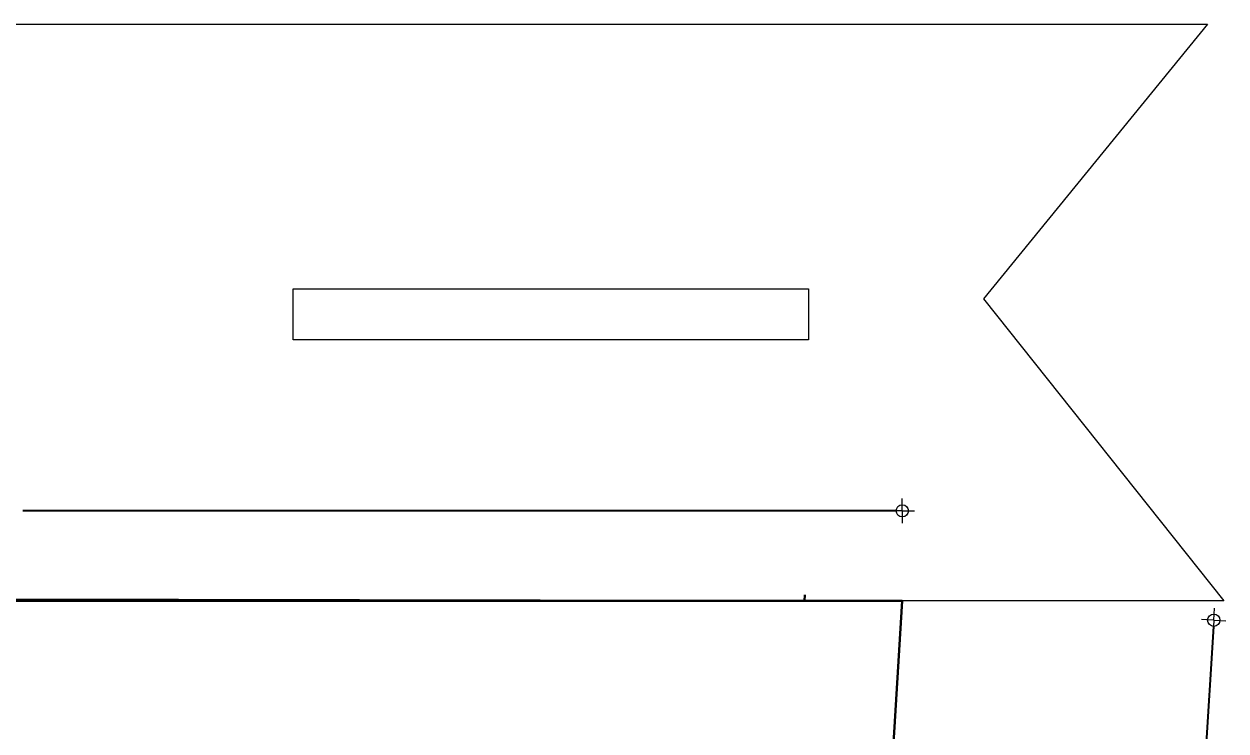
# Model space of a CAD drawing. Header units: inches. Extents: x 64086 to 138972, y -13497 to 16809.
# Drawn here: x 100407.9 to 100703, y -8623 to -8449.5 of the extents above; entities that cross this region are included whole.
import ezdxf

# ---------------------------------------------------------------- set-up
doc = ezdxf.new("R2010")
doc.units = ezdxf.units.IN
doc.header["$LTSCALE"] = 0.5
doc.header["$MEASUREMENT"] = 0
doc.header["$PDMODE"] = 2
for name, color, linetype, lineweight in [('DIM', 5, 'Continuous', 13), ('plant', 70, 'Continuous', 5), ('Sheet', 7, 'Continuous', 30), ('WALL', 7, 'Continuous', 30)]:
    doc.layers.add(name, color=color, linetype=linetype, lineweight=lineweight)
doc.styles.get("Standard").update_dxf_attribs({"font": 'ARIALNB.TTF'})
doc.dimstyles.new('Column Dim', dxfattribs={"dimtxt": 9, "dimasz": 1.5, "dimexe": 13.25, "dimexo": 11, "dimgap": 1, "dimtad": 0, "dimdec": 1, "dimzin": 0, "dimdsep": 46, "dimlunit": 4, "dimtxsty": 'Standard', "dimblk": 'DIM', "dimcen": 0, "dimse1": 1, "dimse2": 1, "dimclrd": 5, "dimclre": 5, "dimclrt": 7, "dimadec": 0, "dimazin": 0, "dimtfac": 1, "dimtdec": 1, "dimtofl": 0, "dimtmove": 2, "dimatfit": 3, "dimldrblk": 'DIM', "dimfxl": 1, "dimtolj": 1, "dimtzin": 0, "dimarcsym": 0})

# ---------------------------------------------------------------- blocks, each defined once
blk = doc.blocks.new('DIM')
at = {"layer": 'DIM'}
for q in [(0, 2), (-2, 0), (0, -2), (2, 0)]:
    blk.add_line((0, 0), q, dxfattribs=at)
blk.add_circle((0, 0), 1, dxfattribs=at)
blk = doc.blocks.new('*D665')
at = {"layer": 'Defpoints', "color": 0, "lineweight": 30, "ltscale": 15, "transparency": 16777216}
for p in [(100623.54, -8569), (100115.54, -8591.07), (100623.54, -8591.07)]:
    blk.add_point(p, dxfattribs=at)
at = {"layer": 'Sheet', "color": 5, "lineweight": -2, "ltscale": 15, "transparency": 16777216}
for p, q in [((100117.04, -8569), (100331.43, -8569)), ((100622.04, -8569), (100407.66, -8569))]:
    blk.add_line(p, q, dxfattribs=at)
at = {"layer": 'Sheet', "color": 5, "lineweight": -2, "ltscale": 15, "transparency": 16777216, "xscale": 1.5, "yscale": 1.5, "zscale": 1.5, "rotation": 180}
blk.add_blockref('DIM', (100115.54, -8569), dxfattribs=at)
at = {"layer": 'Sheet', "color": 5, "lineweight": -2, "ltscale": 15, "transparency": 16777216, "xscale": 1.5, "yscale": 1.5, "zscale": 1.5}
blk.add_blockref('DIM', (100623.54, -8569), dxfattribs=at)
at = {"layer": 'Sheet', "color": 7, "lineweight": 30, "ltscale": 15, "transparency": 16777216, "insert": (100369.54, -8569), "char_height": 24.5, "attachment_point": 5}
blk.add_mtext('\\A1;42\'-4"', dxfattribs=at)
blk = doc.blocks.new('*D666')
at = {"layer": 'Defpoints', "color": 0, "lineweight": 30, "ltscale": 15, "transparency": 16777216}
for p in [(100623.54, -8591.07), (100555.5, -9679.95), (100631.95, -9684.73)]:
    blk.add_point(p, dxfattribs=at)
at = {"layer": 'Sheet', "color": 5, "lineweight": -2, "ltscale": 15, "transparency": 16777216}
for p, q in [((100699.9, -8597.35), (100668.83, -9094.64)), ((100632.05, -9683.23), (100663.12, -9185.94))]:
    blk.add_line(p, q, dxfattribs=at)
at = {"layer": 'Sheet', "color": 5, "lineweight": -2, "ltscale": 15, "transparency": 16777216, "xscale": 1.5, "yscale": 1.5, "zscale": 1.5}
for p, rotation in [((100700, -8595.85), 86.42430191291139), ((100631.95, -9684.73), 266.4243019129113)]:
    blk.add_blockref('DIM', p, dxfattribs=dict(at, rotation=rotation))
at = {"layer": 'Sheet', "color": 7, "lineweight": 30, "ltscale": 15, "transparency": 16777216, "insert": (100665.98, -9140.29), "char_height": 24.5, "attachment_point": 5, "rotation": 86.4243}
blk.add_mtext('\\A1;90\'-11"', dxfattribs=at)

msp = doc.modelspace()

# ---------------------------------------------------------------- linework, layer by layer
at = {"layer": 'plant'}
for p, q in [((100028, -8449.47), (100698.5, -8449.47)), ((100698.5, -8449.47), (100643.5, -8516.97)), ((100643.5, -8516.97), (100702.5, -8591.07)), ((100623.54, -8591.07), (100055, -8589.97)), ((100702.5, -8591.07), (100623.54, -8591.07))]:
    msp.add_line(p, q, dxfattribs=at)
msp.add_lwpolyline([(100474, -8514.47), (100600.5, -8514.47), (100600.5, -8526.97), (100474, -8526.97)], close=True, dxfattribs=at)
at = {"layer": 'WALL', "lineweight": 30, "ltscale": 15}
for p, q in [((100115.54, -8591.07), (100623.54, -8591.07)), ((100555.5, -9679.95), (100623.54, -8591.07)), ((100599.5, -8591.07), (100599.59, -8589.58))]:
    msp.add_line(p, q, dxfattribs=at)

# ---------------------------------------------------------------- dimensions: what is measured, and where the dimension line sits
at = {"layer": 'Sheet', "lineweight": 30, "ltscale": 15}
dim = msp.add_linear_dim(base=(100623.54, -8569), p1=(100115.54, -8591.07), p2=(100623.54, -8591.07), dimstyle='Column Dim', override={"dimtxt": 24.5, "dimfxl": 4}, dxfattribs=at)
dim.commit()
dim.dimension.update_dxf_attribs({"geometry": '*D665', "text_midpoint": (100369.54, -8569)})
dim = msp.add_aligned_dim(p1=(100623.54, -8591.07), p2=(100555.5, -9679.95), distance=76.6, dimstyle='Column Dim', override={"dimtxt": 24.5, "dimfxl": 4}, dxfattribs=at)
dim.commit()
dim.dimension.update_dxf_attribs({"geometry": '*D666', "text_midpoint": (100665.98, -9140.29)})

doc.saveas('drawing.dxf')
